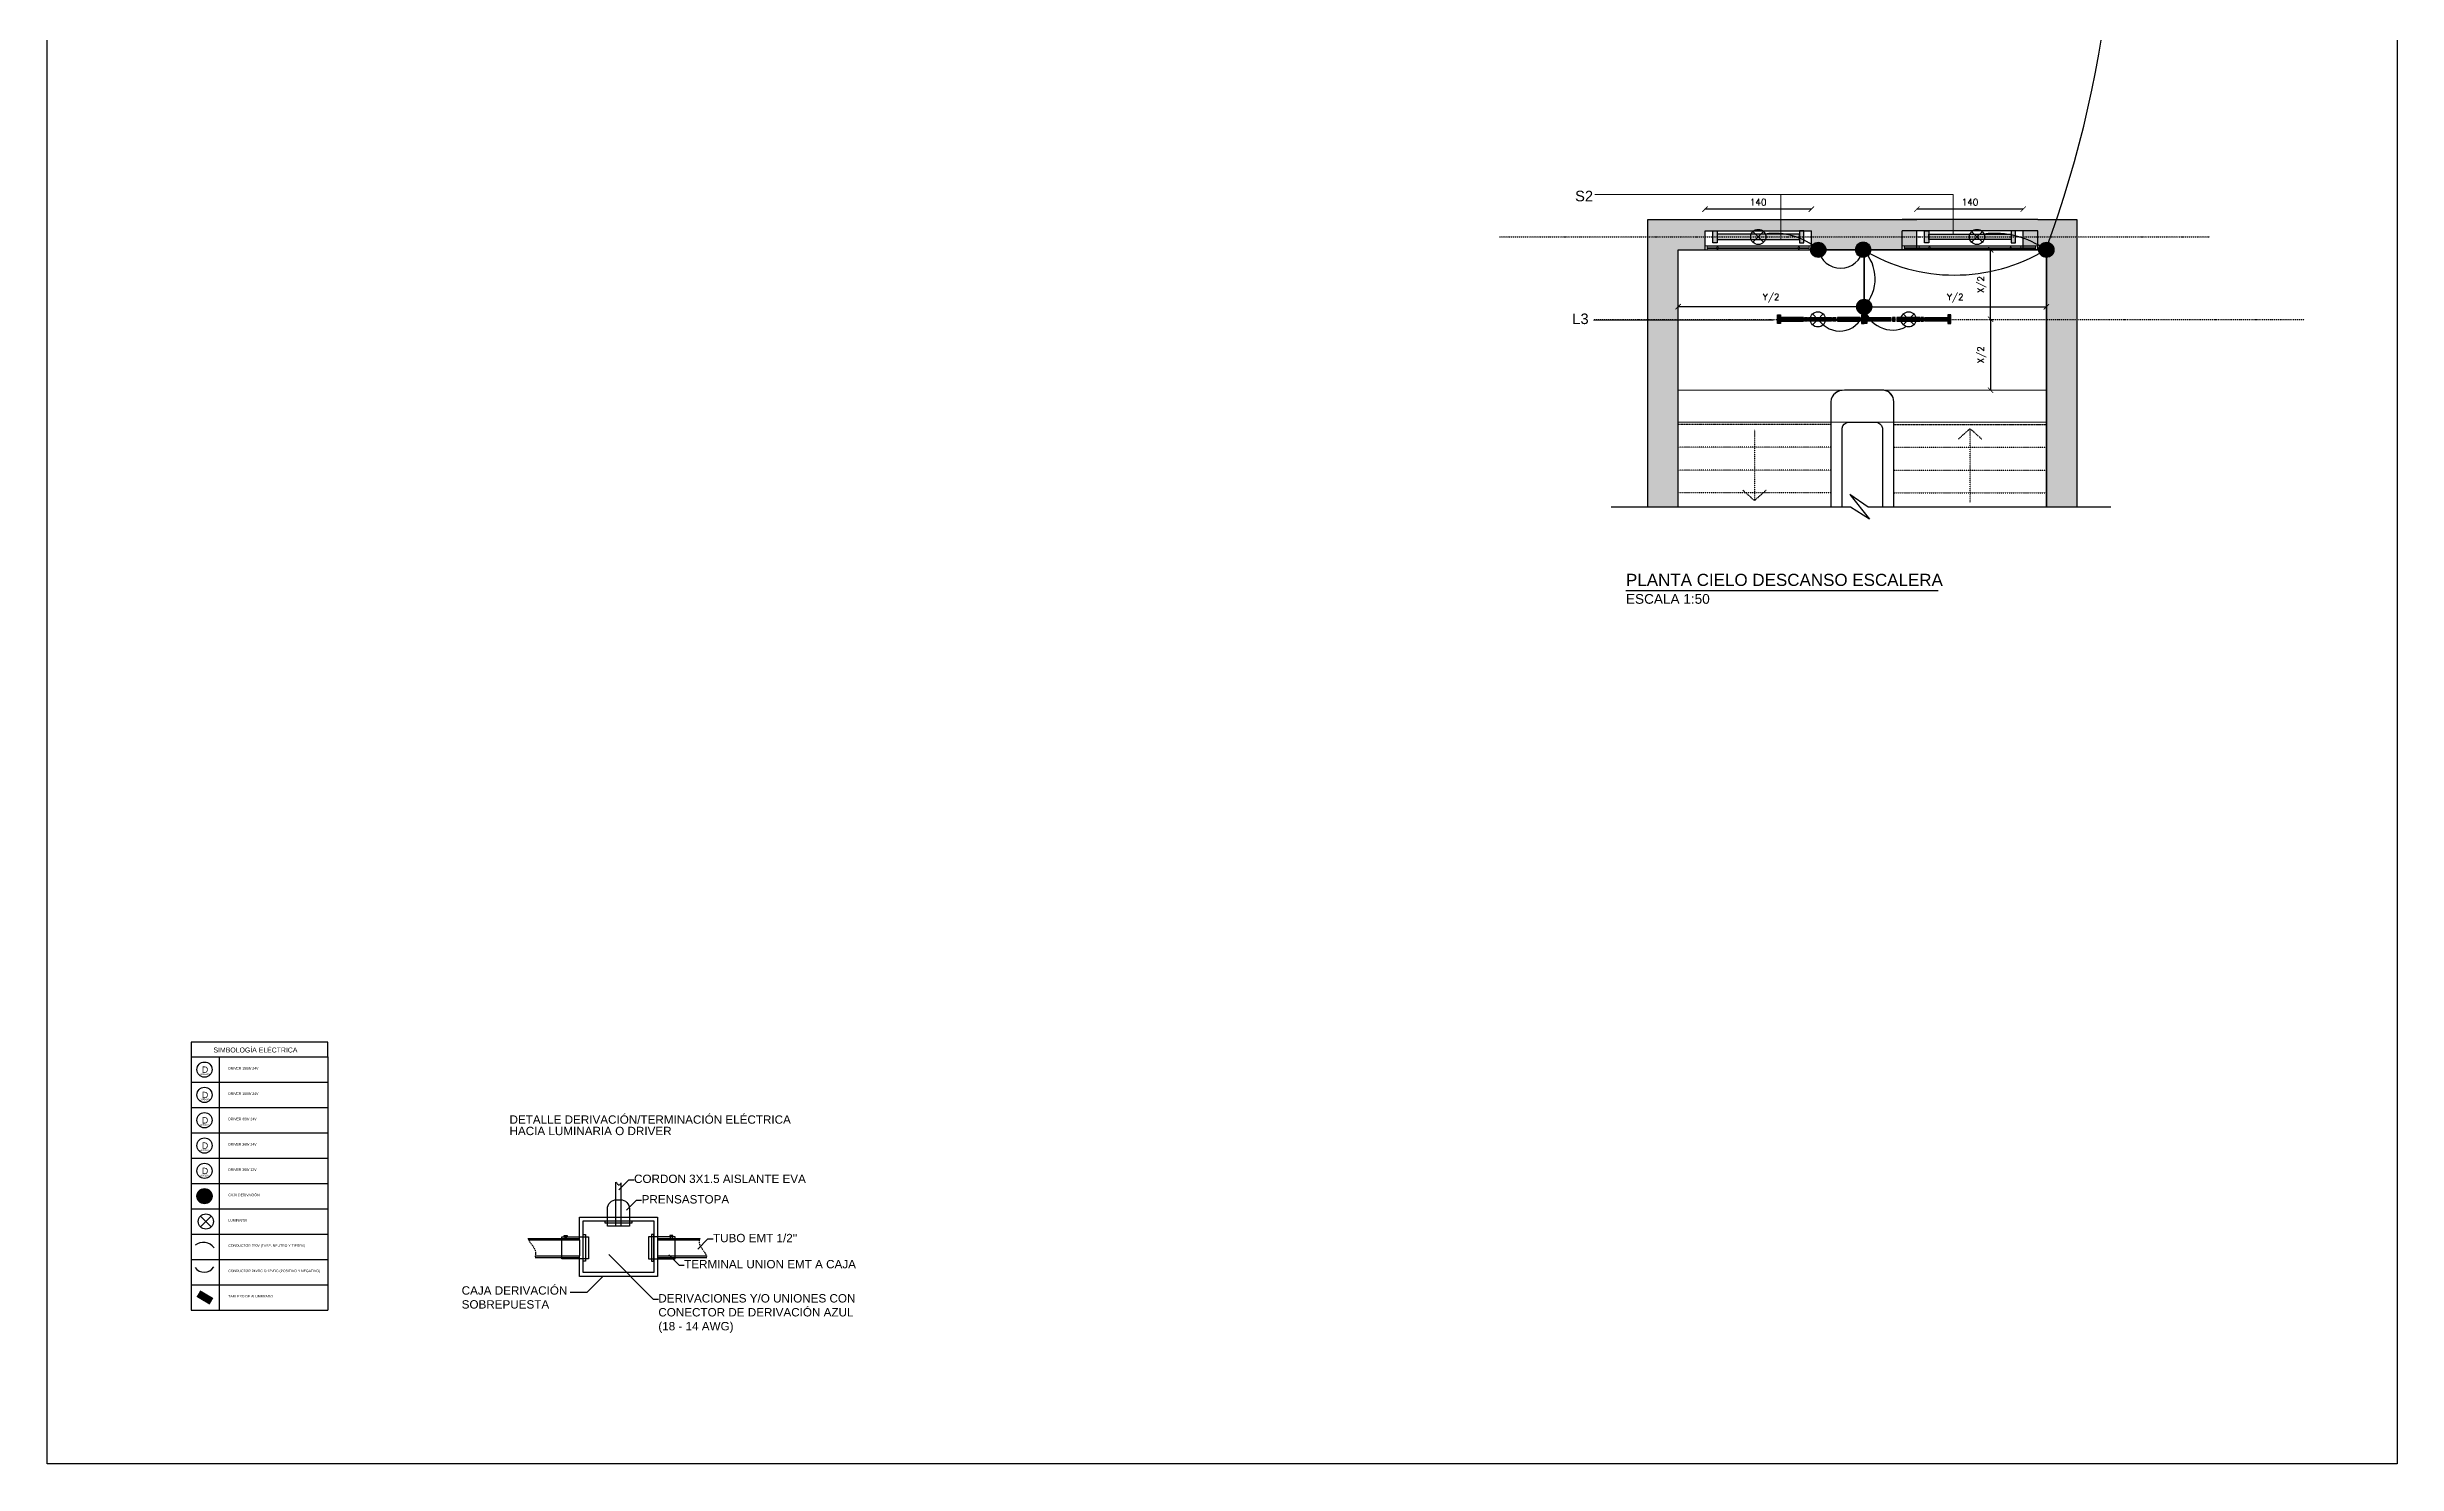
# Model space of a CAD drawing. Header units: millimetres. Extents: x -1918 to 50004, y -21697 to 20153.
# Drawn here: x -1918 to 29031, y -21697 to -3042 of the extents above; entities that cross this region are included whole.
import ezdxf

# ---------------------------------------------------------------- set-up
doc = ezdxf.new("R2010")
doc.units = ezdxf.units.MM
for name, pattern in [('ACAD_ISO03W100', [30, 12, -18]), ('ACCESO AGUSTINAS$0$ACAD_ISO03W100', [30, 12, -18]), ('ACCESO MATIAS COUSIÑO$0$DASHDOT', [25.4, 12.7, -6.35, 0, -6.35]), ('CENTER2', [28.575, 19.05, -3.175, 3.175, -3.175])]:
    doc.linetypes.add(name, pattern=pattern)
for name, color, linetype in [('$0$COTAS', 1, 'Continuous'), ('ACCESO AGUSTINAS$0$ESCALERA', 254, 'ACCESO AGUSTINAS$0$ACAD_ISO03W100'), ('ACCESO AGUSTINAS$0$MURO', 3, 'Continuous'), ('ACCESO AGUSTINAS$0$Muros', 6, 'Continuous'), ('conductor 220V', 10, 'Continuous'), ('conductor 24V', 30, 'Continuous'), ('derivación eléctrica', 10, 'Continuous'), ('DRIVERS LEDS 220v a 12V', 10, 'Continuous'), ('ESCALERA', 254, 'ACAD_ISO03W100'), ('HATCH', 253, 'Continuous'), ('I-EQUIPOS', 150, 'Continuous'), ('leyenda_iluminación', 41, 'Continuous'), ('lineas constructivas', 5, 'ACCESO MATIAS COUSIÑO$0$DASHDOT'), ('Luminarias', 10, 'Continuous'), ('Muros', 6, 'Continuous'), ('PROYECCION', 8, 'ACAD_ISO03W100'), ('TEXTO', 1, 'Continuous')]:
    doc.layers.add(name, color=color, linetype=linetype)
for name, color, linetype, lineweight in [('020', 4, 'Continuous', 15), ('05', 1, 'Continuous', 5), ('ACCESO AGUSTINAS$0$05', 1, 'Continuous', 5), ('canalización EMT', 100, 'Continuous', 80), ('I-GUIAS', 176, 'Continuous', 13)]:
    doc.layers.add(name, color=color, linetype=linetype, lineweight=lineweight)
doc.styles.add('ABWB', font='arial.ttf')
doc.styles.add('Romans', font='romans.shx')
doc.styles.get("Standard").update_dxf_attribs({"font": 'arial.ttf'})
doc.dimstyles.new('ABA-50', dxfattribs={"dimscale": 50, "dimtxt": 1.7, "dimasz": 1.4, "dimexe": 1, "dimexo": 5, "dimgap": 1, "dimtad": 1, "dimdec": 0, "dimlfac": 0.1, "dimdsep": 46, "dimtxsty": 'Romans', "dimblk": 'ARCHTICK', "dimcen": -1, "dimse1": 1, "dimse2": 1, "dimclrd": 1, "dimclre": 50, "dimclrt": 130, "dimadec": 0, "dimazin": 0, "dimtfac": 1, "dimtdec": 0, "dimtofl": 0, "dimtmove": 2, "dimatfit": 3, "dimldrblk": 'ABA_DOT', "dimfxl": 1, "dimtolj": 1, "dimarcsym": 0})

# ---------------------------------------------------------------- blocks, each defined once
blk = doc.blocks.new('ACCESO AGUSTINAS')
blk.add_lwpolyline([(22529, -7111), (22417, -7111)])
at = {"layer": 'ACCESO AGUSTINAS$0$05', "ltscale": 0.1}
for points in [[(20662, -7061), (20662, -7111), (20632, -7111), (20632, -7061), (20662, -7061)], [(20662, -7061), (22387, -7061)], [(20662, -7078), (22387, -7078)], [(20662, -7093), (22387, -7093)], [(20662, -7111), (22387, -7111)], [(20997, -7070), (20997, -7100), (20982, -7100), (20982, -7070), (20997, -7070)], [(22052, -7070), (22052, -7100), (22067, -7100), (22067, -7070), (22052, -7070)], [(22417, -7061), (22417, -7111), (22387, -7111), (22387, -7061), (22417, -7061)]]:
    blk.add_lwpolyline(points, dxfattribs=at)
at = {"layer": 'ACCESO AGUSTINAS$0$ESCALERA', "ltscale": 0.08}
for p, q in [((19689, -9411), (17679, -9411)), ((18684, -9477), (18684, -10413)), ((20519, -9411), (22529, -9411)), ((21524, -9465), (21369, -9605)), ((21524, -10432), (21524, -9465)), ((21524, -9465), (21680, -9605)), ((19689, -9711), (17679, -9711)), ((20519, -9711), (22529, -9711)), ((19689, -10011), (17679, -10011)), ((20519, -10011), (22529, -10011)), ((19689, -10311), (17679, -10311)), ((18684, -10413), (18529, -10274)), ((18684, -10413), (18840, -10274)), ((20519, -10311), (22529, -10311))]:
    blk.add_line(p, q, dxfattribs=at)
at = {"layer": 'ACCESO AGUSTINAS$0$MURO', "color": 2, "ltscale": 0.1}
blk.add_lwpolyline([(-3802, 17268), (27147, 17268), (27147, -23096), (-3802, -23096)], close=True, dxfattribs=at)
at = {"layer": 'ACCESO AGUSTINAS$0$Muros'}
for p, q in [((17279, -10501), (17279, -6711)), ((17279, -6711), (20632, -6711)), ((22417, -6711), (22929, -6711)), ((22929, -6711), (22929, -10501)), ((17679, -10501), (17679, -7111)), ((17679, -7111), (20632, -7111)), ((22529, -7111), (22529, -10501))]:
    blk.add_line(p, q, dxfattribs=at)
for points in [[(22417, -6711), (20632, -6711)], [(20632, -7111), (20632, -6861)], [(22417, -6861), (20632, -6861)], [(22417, -7111), (22417, -6861)]]:
    blk.add_lwpolyline(points, dxfattribs=at)
for points in [[(20519, -10501), (20519, -9111, 0.396137), (20387, -8961), (19871, -8961, 0.406562), (19689, -9111), (19689, -10501)], [(19839, -10501), (19839, -9459, -0.354922), (19920, -9381), (20273, -9381, -0.403709), (20369, -9459), (20369, -10501)]]:
    blk.add_lwpolyline(points, format="xyb", dxfattribs=at)
at = {"layer": 'ACCESO AGUSTINAS$0$Muros', "color": 2}
blk.add_lwpolyline([(23379, -10501), (20183, -10501), (19941, -10332), (20199, -10659), (19950, -10501), (16800, -10501)], dxfattribs=at)
blk = doc.blocks.new('_ArchTick')
at = {"color": 0, "linetype": 'ByBlock', "const_width": 0.15}
blk.add_lwpolyline([(-0.5, -0.5), (0.5, 0.5)], dxfattribs=at)
blk = doc.blocks.new('*D41')
at = {"layer": '$0$COTAS', "color": 1, "lineweight": -2, "transparency": 16777216}
blk.add_line((22013, -6462), (19563, -6462), dxfattribs=at)
at = {"layer": 'Defpoints', "color": 0, "transparency": 16777216}
for p in [(19563, -6462), (19563, -6627), (22013, -6627)]:
    blk.add_point(p, dxfattribs=at)
at = {"layer": '$0$COTAS', "color": 1, "lineweight": -2, "transparency": 16777216, "xscale": 70, "yscale": 70, "zscale": 70, "rotation": 180}
blk.add_blockref('_ArchTick', (19563, -6462), dxfattribs=at)
at = {"layer": '$0$COTAS', "color": 1, "lineweight": -2, "transparency": 16777216, "xscale": 70, "yscale": 70, "zscale": 70}
blk.add_blockref('_ArchTick', (22013, -6462), dxfattribs=at)
at = {"layer": '$0$COTAS', "color": 130, "transparency": 16777216, "insert": (20788, -6348), "char_height": 85, "attachment_point": 5, "style": 'Romans'}
blk.add_mtext('\\A1;Y/2', dxfattribs=at)
blk = doc.blocks.new('ABA_DOT')
at = {"color": 50}
for p, q in [((1, 0), (-1, 0)), ((0, -1.5), (0, 1.5))]:
    blk.add_line(p, q, dxfattribs=at)
at = {"color": 4}
blk.add_lwpolyline([(0.25, 0, 0.5, 0.5, 1), (-0.25, 0, 0.5, 0.5, 1)], format="xyseb", close=True, dxfattribs=at)
blk = doc.blocks.new('*D42')
at = {"layer": '$0$COTAS', "color": 1, "lineweight": -2, "transparency": 16777216}
blk.add_line((22013, -6462), (24413, -6462), dxfattribs=at)
at = {"layer": 'Defpoints', "color": 0, "transparency": 16777216}
for p in [(24413, -6462), (22013, -6627), (24413, -6628)]:
    blk.add_point(p, dxfattribs=at)
at = {"layer": '$0$COTAS', "color": 1, "lineweight": -2, "transparency": 16777216, "xscale": 70, "yscale": 70, "zscale": 70, "rotation": 180}
blk.add_blockref('_ArchTick', (22013, -6462), dxfattribs=at)
at = {"layer": '$0$COTAS', "color": 1, "lineweight": -2, "transparency": 16777216, "xscale": 70, "yscale": 70, "zscale": 70}
blk.add_blockref('_ArchTick', (24413, -6462), dxfattribs=at)
at = {"layer": '$0$COTAS', "color": 130, "transparency": 16777216, "insert": (23213, -6348), "char_height": 85, "attachment_point": 5, "style": 'Romans'}
blk.add_mtext('\\A1;Y/2', dxfattribs=at)
blk = doc.blocks.new('*D43')
at = {"layer": '$0$COTAS', "color": 1, "lineweight": -2, "transparency": 16777216}
blk.add_line((23678, -6627), (23678, -5712), dxfattribs=at)
at = {"layer": 'Defpoints', "color": 0, "transparency": 16777216}
for p in [(22013, -5712), (23678, -5712), (22013, -6627)]:
    blk.add_point(p, dxfattribs=at)
at = {"layer": '$0$COTAS', "color": 1, "lineweight": -2, "transparency": 16777216, "xscale": 70, "yscale": 70, "zscale": 70}
for p, rotation in [((23678, -5712), 90), ((23678, -6627), 270)]:
    blk.add_blockref('_ArchTick', p, dxfattribs=dict(at, rotation=rotation))
at = {"layer": '$0$COTAS', "color": 130, "transparency": 16777216, "insert": (23563, -6170), "char_height": 85, "attachment_point": 5, "rotation": 90, "style": 'Romans'}
blk.add_mtext('\\A1;X/2', dxfattribs=at)
blk = doc.blocks.new('*D44')
at = {"layer": '$0$COTAS', "color": 1, "lineweight": -2, "transparency": 16777216}
blk.add_line((23678, -6627), (23678, -7562), dxfattribs=at)
at = {"layer": 'Defpoints', "color": 0, "transparency": 16777216}
for p in [(20873, -6627), (20873, -7562), (23678, -7562)]:
    blk.add_point(p, dxfattribs=at)
at = {"layer": '$0$COTAS', "color": 1, "lineweight": -2, "transparency": 16777216, "xscale": 70, "yscale": 70, "zscale": 70}
for p, rotation in [((23678, -6627), 90), ((23678, -7562), 270)]:
    blk.add_blockref('_ArchTick', p, dxfattribs=dict(at, rotation=rotation))
at = {"layer": '$0$COTAS', "color": 130, "transparency": 16777216, "insert": (23563, -7095), "char_height": 85, "attachment_point": 5, "rotation": 90, "style": 'Romans'}
blk.add_mtext('\\A1;X/2', dxfattribs=at)
blk = doc.blocks.new('*D54')
at = {"layer": '$0$COTAS', "color": 1, "lineweight": -2, "transparency": 16777216}
blk.add_line((24108, -5177), (22708, -5177), dxfattribs=at)
at = {"layer": 'Defpoints', "color": 0, "transparency": 16777216}
for p in [(22708, -5177), (22708, -5462), (24108, -5462)]:
    blk.add_point(p, dxfattribs=at)
at = {"layer": '$0$COTAS', "color": 1, "lineweight": -2, "transparency": 16777216, "xscale": 70, "yscale": 70, "zscale": 70, "rotation": 180}
blk.add_blockref('_ArchTick', (22708, -5177), dxfattribs=at)
at = {"layer": '$0$COTAS', "color": 1, "lineweight": -2, "transparency": 16777216, "xscale": 70, "yscale": 70, "zscale": 70}
blk.add_blockref('_ArchTick', (24108, -5177), dxfattribs=at)
at = {"layer": '$0$COTAS', "color": 130, "transparency": 16777216, "insert": (23408, -5085), "char_height": 85, "attachment_point": 5, "style": 'Romans'}
blk.add_mtext('\\A1;140', dxfattribs=at)
blk = doc.blocks.new('*D55')
at = {"layer": '$0$COTAS', "color": 1, "lineweight": -2, "transparency": 16777216}
blk.add_line((21317, -5177), (19917, -5177), dxfattribs=at)
at = {"layer": 'Defpoints', "color": 0, "transparency": 16777216}
for p in [(19917, -5177), (19917, -5462), (21317, -5462)]:
    blk.add_point(p, dxfattribs=at)
at = {"layer": '$0$COTAS', "color": 1, "lineweight": -2, "transparency": 16777216, "xscale": 70, "yscale": 70, "zscale": 70, "rotation": 180}
blk.add_blockref('_ArchTick', (19917, -5177), dxfattribs=at)
at = {"layer": '$0$COTAS', "color": 1, "lineweight": -2, "transparency": 16777216, "xscale": 70, "yscale": 70, "zscale": 70}
blk.add_blockref('_ArchTick', (21317, -5177), dxfattribs=at)
at = {"layer": '$0$COTAS', "color": 130, "transparency": 16777216, "insert": (20617, -5085), "char_height": 85, "attachment_point": 5, "style": 'Romans'}
blk.add_mtext('\\A1;140', dxfattribs=at)
blk = doc.blocks.new('DRIVER_150W_24V')
at = {"layer": 'Luminarias'}
blk.add_circle((0, 0), 100, dxfattribs=at)
at = {"layer": 'DRIVERS LEDS 220v a 12V'}
for s, height, p in [('D', 84.1, (-36, -43)), ('150W/24V', 21, (-63, -70))]:
    blk.add_text(s, height=height, dxfattribs=at).set_placement(p)
blk = doc.blocks.new('DRIVER_100W_24V')
at = {"layer": 'Luminarias'}
blk.add_circle((0, 0), 100, dxfattribs=at)
at = {"layer": 'DRIVERS LEDS 220v a 12V'}
for s, height, p in [('D', 84.1, (-36, -43)), ('100W/24V', 21, (-63, -70))]:
    blk.add_text(s, height=height, dxfattribs=at).set_placement(p)
blk = doc.blocks.new('DRIVER_60W_24V')
at = {"layer": 'Luminarias'}
blk.add_circle((0, 0), 100, dxfattribs=at)
at = {"layer": 'DRIVERS LEDS 220v a 12V'}
for s, height, p in [('D', 84.1, (-36, -43)), ('60W/24V', 21, (-63, -70))]:
    blk.add_text(s, height=height, dxfattribs=at).set_placement(p)
blk = doc.blocks.new('derivacion')
at = {"layer": 'derivación eléctrica'}
h = blk.add_hatch(color=256, dxfattribs=at)
h.dxf.hatch_style = 1
h.paths.add_polyline_path([(100, 0, 1), (-100, 0, 1)])
blk.add_circle((0, 0), 100, dxfattribs=at)
blk = doc.blocks.new('*U67')
at = {"layer": 'Luminarias'}
for points in [[(0, 0), (-71, 71)], [(0, 0), (-71, -71)], [(0, 0), (71, 71)], [(0, 0), (71, -71)]]:
    blk.add_lwpolyline(points, dxfattribs=at)
blk.add_circle((0, 0), 100, dxfattribs=at)
blk = doc.blocks.new('DRIVER_36W_12V')
at = {"layer": 'Luminarias'}
blk.add_circle((0, 0), 100, dxfattribs=at)
at = {"layer": 'DRIVERS LEDS 220v a 12V'}
for s, height, p in [('D', 84.1, (-36, -43)), ('36W/12V', 21, (-63, -70))]:
    blk.add_text(s, height=height, dxfattribs=at).set_placement(p)
blk = doc.blocks.new('DRIVER_36W_24V')
at = {"layer": 'Luminarias'}
blk.add_circle((0, 0), 100, dxfattribs=at)
at = {"layer": 'DRIVERS LEDS 220v a 12V'}
for s, height, p in [('D', 84.1, (-36, -43)), ('36W/24V', 21, (-63, -70))]:
    blk.add_text(s, height=height, dxfattribs=at).set_placement(p)

msp = doc.modelspace()

# ---------------------------------------------------------------- hatches: boundary and pattern name
at = {"layer": 'DRIVERS LEDS 220v a 12V'}
h = msp.add_hatch(color=256, dxfattribs=at)
h.dxf.hatch_style = 1
h.paths.add_polyline_path([(50, -19497.3), (222.1, -19599.2), (272.9, -19513), (100.8, -19411.2)])
at = {"layer": 'HATCH'}
h = msp.add_hatch(color=256, dxfattribs=at)
h.dxf.hatch_style = 1
h.paths.add_polyline_path([(19163.3, -5312.1), (19163.3, -9102.3), (19563.3, -9102.3), (19563.3, -5712.1), (19917.5, -5712.1), (19917.5, -5462.1), (21317.5, -5462.1), (21317.5, -5712.1), (22708.3, -5712.1), (22708.3, -5462.1), (22765.8, -5462.1), (24108.3, -5462.1), (24108.3, -5618.5), (24108.3, -5712.1), (24413.3, -5712.1), (24413.3, -9102.3), (24813.3, -9102.3), (24813.3, -5312.1), (24300.8, -5312.1), (22708.3, -5312.1)])
at = {"layer": 'I-EQUIPOS'}
h = msp.add_hatch(color=254, dxfattribs=at)
h.dxf.hatch_style = 1
h.paths.add_polyline_path([(20018.1, -5618.5), (20075.6, -5618.5), (20075.6, -5462.1), (20018.1, -5462.1)])
h.paths.add_polyline_path([(21160.6, -5618.5), (21218.1, -5618.5), (21218.1, -5468.4), (21160.6, -5462.1)])
h.paths.add_polyline_path([(20075.6, -5505), (20075.6, -5575.6), (21160.6, -5575.6), (21160.6, -5505)])
edge = h.paths.add_edge_path(flags=16)
edge.add_line((21165.6, -5505), (21218.1, -5505))
h = msp.add_hatch(color=254, dxfattribs=at)
h.dxf.hatch_style = 1
h.paths.add_polyline_path([(24007.7, -5618.5), (23950.2, -5618.5), (23950.2, -5462.1), (24007.7, -5462.1)])
h.paths.add_polyline_path([(22865.2, -5618.5), (22807.7, -5618.5), (22807.7, -5468.4), (22865.2, -5462.1)])
h.paths.add_polyline_path([(23950.2, -5505), (23950.2, -5575.6), (22865.2, -5575.6), (22865.2, -5505)])
edge = h.paths.add_edge_path(flags=16)
edge.add_line((22860.1, -5505), (22807.7, -5505))
h = msp.add_hatch(color=254, dxfattribs=at)
h.dxf.hatch_style = 1
h.paths.add_polyline_path([(20872.9, -6684.3), (20909.6, -6684.3), (20909.6, -6569.8), (20872.9, -6569.8)])
h = msp.add_hatch(color=254, dxfattribs=at)
h.dxf.hatch_style = 1
h.paths.add_polyline_path([(21215.1, -6602.6), (21215.1, -6651.6), (20913.2, -6651.6), (20913.2, -6602.6)])
h = msp.add_hatch(color=254, dxfattribs=at)
h.dxf.hatch_style = 1
h.paths.add_polyline_path([(21265.9, -6603.3), (21229.2, -6603.3), (21229.2, -6650.9), (21265.9, -6650.9)])
h = msp.add_hatch(color=254, dxfattribs=at)
h.dxf.hatch_style = 1
h.paths.add_polyline_path([(21280, -6602.6), (21280, -6651.6), (21581.9, -6651.6), (21581.9, -6602.6)])
h = msp.add_hatch(color=254, dxfattribs=at)
h.dxf.hatch_style = 1
h.paths.add_polyline_path([(21639.5, -6603.3), (21602.8, -6603.3), (21602.8, -6650.9), (21639.5, -6650.9)])
h = msp.add_hatch(color=254, dxfattribs=at)
h.dxf.hatch_style = 1
h.paths.add_polyline_path([(21962.3, -6602.6), (21962.3, -6651.6), (21660.5, -6651.6), (21660.5, -6602.6)])
h = msp.add_hatch(color=254, dxfattribs=at)
h.dxf.hatch_style = 1
h.paths.add_polyline_path([(22012.9, -6569.8), (21976.2, -6569.8), (21976.2, -6684.3), (22012.9, -6684.3)])
h = msp.add_hatch(color=254, dxfattribs=at)
h.dxf.hatch_style = 1
h.paths.add_polyline_path([(22012.9, -6684.3), (22049.6, -6684.3), (22049.6, -6569.8), (22012.9, -6569.8)])
h = msp.add_hatch(color=254, dxfattribs=at)
h.dxf.hatch_style = 1
h.paths.add_polyline_path([(22012.9, -6684.3), (22049.6, -6684.3), (22049.6, -6569.8), (22012.9, -6569.8)])
h = msp.add_hatch(color=254, dxfattribs=at)
h.dxf.hatch_style = 1
h.paths.add_polyline_path([(22063.5, -6602.6), (22063.5, -6651.6), (22365.3, -6651.6), (22365.3, -6602.6)])
h = msp.add_hatch(color=254, dxfattribs=at)
h.dxf.hatch_style = 1
h.paths.add_polyline_path([(22423, -6603.3), (22386.3, -6603.3), (22386.3, -6650.9), (22423, -6650.9)])
h = msp.add_hatch(color=254, dxfattribs=at)
h.dxf.hatch_style = 1
h.paths.add_polyline_path([(22745.8, -6602.6), (22745.8, -6651.6), (22443.9, -6651.6), (22443.9, -6602.6)])
h = msp.add_hatch(color=254, dxfattribs=at)
h.dxf.hatch_style = 1
h.paths.add_polyline_path([(22796.6, -6603.3), (22759.9, -6603.3), (22759.9, -6650.9), (22796.6, -6650.9)])
h = msp.add_hatch(color=254, dxfattribs=at)
h.dxf.hatch_style = 1
h.paths.add_polyline_path([(22810.7, -6602.6), (22810.7, -6651.6), (23112.6, -6651.6), (23112.6, -6602.6)])
h = msp.add_hatch(color=254, dxfattribs=at)
h.dxf.hatch_style = 1
h.paths.add_polyline_path([(23152.9, -6569.8), (23116.2, -6569.8), (23116.2, -6684.3), (23152.9, -6684.3)])

# ---------------------------------------------------------------- linework, layer by layer
msp.add_lwpolyline([(24413.3, -5712.1), (24108.3, -5712.1)])
at = {"layer": '020'}
for points in [[(19563.3, -7562.1), (24413.3, -7562.1)], [(24413.3, -7982.1), (19563.3, -7982.1)]]:
    msp.add_lwpolyline(points, dxfattribs=at)
at = {"layer": '05', "ltscale": 0.1}
for points in [[(19917.5, -5662.1), (19917.5, -5712.1), (19947.5, -5712.1), (19947.5, -5662.1), (19917.5, -5662.1)], [(21287.5, -5662.1), (19947.5, -5662.1)], [(21287.5, -5678.8), (19947.5, -5678.8)], [(21287.5, -5693.8), (19947.5, -5693.8)], [(21287.5, -5712.1), (19947.5, -5712.1)], [(20090, -5671.3), (20090, -5701.3), (20075, -5701.3), (20075, -5671.3), (20090, -5671.3)], [(21145, -5671.3), (21145, -5701.3), (21160, -5701.3), (21160, -5671.3), (21145, -5671.3)], [(21287.5, -5662.1), (21287.5, -5712.1), (21317.5, -5712.1), (21317.5, -5662.1), (21287.5, -5662.1)], [(22738.3, -5662.1), (22738.3, -5712.1), (22708.3, -5712.1), (22708.3, -5662.1), (22738.3, -5662.1)], [(22738.3, -5662.1), (24078.3, -5662.1)], [(22738.3, -5678.8), (24078.3, -5678.8)], [(22738.3, -5693.8), (24078.3, -5693.8)], [(22738.3, -5712.1), (24078.3, -5712.1)], [(22880.8, -5671.3), (22880.8, -5701.3), (22865.8, -5701.3), (22865.8, -5671.3), (22880.8, -5671.3)], [(23935.8, -5671.3), (23935.8, -5701.3), (23950.8, -5701.3), (23950.8, -5671.3), (23935.8, -5671.3)], [(24108.3, -5662.1), (24108.3, -5712.1), (24078.3, -5712.1), (24078.3, -5662.1), (24108.3, -5662.1)]]:
    msp.add_lwpolyline(points, dxfattribs=at)
at = {"layer": 'canalización EMT'}
for points in [[(21999.8, -5710.1), (21409, -5712.1)], [(22012.9, -6462.4), (22012.9, -5712.1)], [(24413.3, -5712.1), (22012.9, -5712.1)], [(24413.3, -9102.3), (24413.3, -5712.1)]]:
    msp.add_lwpolyline(points, dxfattribs=at)
at = {"layer": 'conductor 220V'}
for centre, radius, start, end in [((10762.1, -625.2), 14559.4, 339.55019, 39.94792), ((20838.9, -6353.6), 858.2, 48.37607, 98.574), ((23733.2, -6646.3), 1150, 54.32205, 97.07547), ((21704.2, -5653.7), 300.9, 191.18692, 349.19716), ((23203.5, -3715.9), 2329.3, 238.88531, 301.0203), ((21615.1, -6093.1), 542.8, 317.12082, 44.87099), ((21691.2, -6461.1), 321.7, 227.64566, 359.76498), ((22386.4, -6387.6), 380.9, 191.3336, 298.31542)]:
    msp.add_arc(centre, radius, start, end, dxfattribs=at)
at = {"layer": 'conductor 24V'}
msp.add_arc((151.8, -19021.7), 150.2, 216.74913, 326.90927, dxfattribs=at)
at = {"layer": 'DRIVERS LEDS 220v a 12V'}
msp.add_arc((140.4, -18951.5), 172.6, 34.92583, 128.98517, dxfattribs=at)
at = {"layer": 'ESCALERA', "ltscale": 0.5}
for p, q in [((21573.3, -8012.1), (19563.3, -8012.1)), ((22403.3, -8012.1), (24413.3, -8012.1))]:
    msp.add_line(p, q, dxfattribs=at)
at = {"layer": 'I-EQUIPOS'}
for points in [[(20075.6, -5462.1), (20075.6, -5618.5), (20018.1, -5618.5), (20018.1, -5462.1), (20075.6, -5462.1)], [(21160.6, -5575.6), (21160.6, -5505), (20075.6, -5505), (20075.6, -5575.6), (21160.6, -5575.6)], [(21116.9, -5505), (21116.9, -5505), (20075.6, -5505), (20075.6, -5505)], [(21160.6, -5462.1), (21160.6, -5618.5), (21218.1, -5618.5), (21218.1, -5462.1), (21160.6, -5462.1)], [(22865.2, -5462.1), (22865.2, -5618.5), (22807.7, -5618.5), (22807.7, -5462.1), (22865.2, -5462.1)], [(22865.2, -5575.6), (22865.2, -5505), (23950.2, -5505), (23950.2, -5575.6), (22865.2, -5575.6)], [(22908.9, -5505), (22908.9, -5505), (23950.2, -5505), (23950.2, -5505)], [(23950.2, -5462.1), (23950.2, -5618.5), (24007.7, -5618.5), (24007.7, -5462.1), (23950.2, -5462.1)], [(20909.6, -6569.8), (20909.6, -6684.3), (20872.9, -6684.3), (20872.9, -6569.8), (20909.6, -6569.8)], [(20913.2, -6602.6), (20913.2, -6651.6), (21215.1, -6651.6), (21215.1, -6602.6), (20913.2, -6602.6)], [(21265.9, -6603.3), (21265.9, -6650.9), (21229.2, -6650.9), (21229.2, -6603.3), (21265.9, -6603.3)], [(21581.9, -6602.6), (21581.9, -6651.6), (21280, -6651.6), (21280, -6602.6), (21581.9, -6602.6)], [(21639.5, -6603.3), (21639.5, -6650.9), (21602.8, -6650.9), (21602.8, -6603.3), (21639.5, -6603.3)], [(21660.5, -6602.6), (21660.5, -6651.6), (21962.3, -6651.6), (21962.3, -6602.6), (21660.5, -6602.6)], [(21976.2, -6569.8), (21976.2, -6684.3), (22012.9, -6684.3), (22012.9, -6569.8), (21976.2, -6569.8)], [(22049.6, -6569.8), (22049.6, -6684.3), (22012.9, -6684.3), (22012.9, -6569.8), (22049.6, -6569.8)], [(22049.6, -6569.8), (22049.6, -6684.3), (22012.9, -6684.3), (22012.9, -6569.8), (22049.6, -6569.8)], [(22365.3, -6602.6), (22365.3, -6651.6), (22063.5, -6651.6), (22063.5, -6602.6), (22365.3, -6602.6)], [(22386.3, -6603.3), (22386.3, -6650.9), (22423, -6650.9), (22423, -6603.3), (22386.3, -6603.3)], [(22443.9, -6602.6), (22443.9, -6651.6), (22745.8, -6651.6), (22745.8, -6602.6), (22443.9, -6602.6)], [(22759.9, -6603.3), (22759.9, -6650.9), (22796.6, -6650.9), (22796.6, -6603.3), (22759.9, -6603.3)], [(23112.6, -6602.6), (23112.6, -6651.6), (22810.7, -6651.6), (22810.7, -6602.6), (23112.6, -6602.6)], [(23116.2, -6569.8), (23116.2, -6684.3), (23152.9, -6684.3), (23152.9, -6569.8), (23116.2, -6569.8)]]:
    msp.add_lwpolyline(points, dxfattribs=at)
at = {"layer": 'I-GUIAS', "linetype": 'CENTER2', "ltscale": 0.3}
for points in [[(23185, -4986.2), (18466.6, -4986.2), (18466.6, -4986.2), (18466.6, -4986.2)], [(20916.3, -5575.6), (20916.3, -4986.2)], [(23185, -4986.2), (23185, -5505)], [(20818.2, -6637.1), (20818.2, -6637.1), (20818.2, -6637.1), (18447.5, -6637.1)]]:
    msp.add_lwpolyline(points, dxfattribs=at)
at = {"layer": 'leyenda_iluminación'}
for points in [[(-20.8, -16338.5), (1779.2, -16338.5), (1779.2, -16142.7), (-20.8, -16142.7)], [(5142.8, -18497.9), (6072.8, -18497.9), (6072.8, -19177.9), (5142.8, -19177.9)], [(5782.8, -18497.9), (5782.8, -18527.9), (5432.8, -18527.9), (5432.8, -18497.9)], [(5752.8, -18497.9), (5752.8, -18567.9), (5462.8, -18567.9), (5462.8, -18497.9)], [(4892.8, -18687.9), (4932.8, -18687.9), (4932.8, -18697.9), (4892.8, -18697.9)], [(4902.8, -18727.9), (4922.8, -18727.9), (4922.8, -18697.9), (4902.8, -18697.9)], [(5142.8, -18677.9), (5172.8, -18677.9), (5172.8, -19027.9), (5142.8, -19027.9)], [(5142.8, -18707.9), (5212.8, -18707.9), (5212.8, -18997.9), (5142.8, -18997.9)], [(6072.8, -18707.9), (6002.8, -18707.9), (6002.8, -18997.9), (6072.8, -18997.9)], [(6072.8, -18677.9), (6042.8, -18677.9), (6042.8, -19027.9), (6072.8, -19027.9)], [(6322.8, -18687.9), (6282.8, -18687.9), (6282.8, -18697.9), (6322.8, -18697.9)], [(6312.8, -18727.9), (6292.8, -18727.9), (6292.8, -18697.9), (6312.8, -18697.9)]]:
    msp.add_lwpolyline(points, close=True, dxfattribs=at)
for points in [[(-20.8, -16338.5), (1779.2, -16338.5)], [(-20.8, -16338.5), (-20.8, -19671.8)], [(349.2, -16338.5), (349.2, -19671.8)], [(1779.2, -16338.5), (1779.2, -19671.8)], [(-20.8, -16671.8), (1779.2, -16671.8)], [(-20.8, -17005.2), (1779.2, -17005.2)], [(-20.8, -17338.5), (1779.2, -17338.5)], [(-20.8, -17671.8), (1779.2, -17671.8)], [(-20.8, -18005.2), (1779.2, -18005.2)], [(5572.8, -18567.9), (5572.8, -17987.9)], [(5612.8, -18087.9), (5746.2, -17954.5), (5812.8, -17954.5)], [(5642.8, -18567.9), (5642.8, -17997.2)], [(5712.8, -18357.9), (5846.2, -18224.5), (5912.8, -18224.5)], [(-20.8, -18338.5), (1779.2, -18338.5)], [(5092.8, -18747.9), (5092.8, -18447.9), (6122.8, -18447.9), (6122.8, -19227.9), (5092.8, -19227.9), (5092.8, -18957.9)], [(-20.8, -18671.8), (1779.2, -18671.8)], [(4415.9, -18727.9), (5092.8, -18727.9)], [(4425, -18747.9), (5092.8, -18747.9)], [(4922.8, -18707.9), (5212.8, -18707.9), (5212.8, -18997.9), (4862.8, -18997.9), (4862.8, -18707.9), (4902.8, -18707.9)], [(5092.8, -18747.9), (5092.8, -18957.9)], [(6292.8, -18707.9), (6002.8, -18707.9), (6002.8, -18997.9), (6352.8, -18997.9), (6352.8, -18707.9), (6312.8, -18707.9)], [(6122.8, -18727.9), (6680.9, -18727.9)], [(6122.8, -18747.9), (6680.9, -18747.9)], [(6122.8, -18747.9), (6122.8, -18957.9)], [(6652.8, -18867.9), (6786.2, -18734.5), (6852.8, -18734.5)], [(-20.8, -19005.2), (1779.2, -19005.2)], [(4508.8, -18977.9), (5092.8, -18977.9)], [(4512.8, -18957.9), (5092.8, -18957.9)], [(5482.8, -18937.9), (6066.2, -19527.9), (6132.8, -19527.9)], [(6122.8, -18957.9), (6772.1, -18957.9)], [(6122.8, -18977.9), (6772.1, -18977.9)], [(6272.8, -18944.5), (6406.2, -19077.9), (6472.8, -19077.9)], [(-20.8, -19338.5), (1779.2, -19338.5)], [(5191.9, -19438.9), (4972.8, -19438.9)], [(5402.8, -19227.9), (5191.9, -19438.9)], [(-20.8, -19671.8), (1779.2, -19671.8)]]:
    msp.add_lwpolyline(points, dxfattribs=at)
msp.add_lwpolyline([(5752.8, -18338.4), (5752.8, -18567.9), (5462.8, -18567.9), (5462.8, -18338.4, -0.4142136), (5583.2, -18217.9), (5632.4, -18217.9, -0.4142136)], format="xyb", close=True, dxfattribs=at)
at = {"layer": 'leyenda_iluminación', "linetype": 'ACCESO MATIAS COUSIÑO$0$DASHDOT'}
for points, knots in [([(5572.8, -17987.9), (5587.6, -17995.3), (5610.3, -18052.2), (5631.9, -18010), (5642.8, -17997.2)], [58.3095189, 58.3095189, 58.3095189, 58.3095189, 114.8780614, 158.6563244, 158.6563244, 158.6563244, 158.6563244]), ([(4415.9, -18727.9), (4432.4, -18773.9), (4517.9, -18852.3), (4517.9, -18940.1), (4508.8, -18977.9)], [267.3608456, 267.3608456, 267.3608456, 267.3608456, 430.4672036, 548.7881488, 548.7881488, 548.7881488, 548.7881488]), ([(6680.9, -18727.9), (6670.8, -18751.4), (6659.1, -18824.5), (6751, -18905), (6770.1, -18967.8), (6772.1, -18977.9)], [173.4600069, 173.4600069, 173.4600069, 173.4600069, 255.5386468, 430.4672036, 463.62396, 463.62396, 463.62396, 463.62396])]:
    msp.add_open_spline(points, degree=3, knots=knots, dxfattribs=at)
at = {"layer": 'lineas constructivas'}
for points in [[(17212.7, -5542.8), (26565, -5542.8)], [(18459, -6628.1), (27811.3, -6628.1)]]:
    msp.add_lwpolyline(points, dxfattribs=at)
at = {"layer": 'Muros'}
for p, q in [((19163.3, -9102.3), (19163.3, -5312.1)), ((19163.3, -5312.1), (22708.3, -5312.1)), ((24300.8, -5312.1), (24813.3, -5312.1)), ((24813.3, -5312.1), (24813.3, -9102.3)), ((19563.3, -9102.3), (19563.3, -5712.1)), ((19563.3, -5712.1), (22708.3, -5712.1)), ((24413.3, -5712.1), (24413.3, -9102.3))]:
    msp.add_line(p, q, dxfattribs=at)
for points in [[(19917.5, -5712.1), (19917.5, -5462.1)], [(19917.5, -5462.1), (21317.5, -5462.1)], [(21317.5, -5712.1), (21317.5, -5462.1)], [(24300.8, -5312.1), (22708.3, -5312.1)], [(22708.3, -5712.1), (22708.3, -5462.1)], [(24108.3, -5462.1), (22708.3, -5462.1)], [(24108.3, -5712.1), (24108.3, -5462.1)]]:
    msp.add_lwpolyline(points, dxfattribs=at)
for points in [[(22403.3, -9102.3), (22403.3, -7712.1, 0.3961366), (22270.7, -7562.1), (21755.1, -7562.1, 0.4065619), (21573.3, -7712.1), (21573.3, -9102.3)], [(21723.3, -9102.3), (21723.3, -8060.1, -0.3549223), (21804.2, -7982.1), (22157.3, -7982.1, -0.4037093), (22253.3, -8060.1), (22253.3, -9102.3)]]:
    msp.add_lwpolyline(points, format="xyb", dxfattribs=at)
at = {"layer": 'Muros', "color": 2}
msp.add_lwpolyline([(25262.5, -9102.3), (22066.7, -9102.3), (21824.8, -8933), (22082.9, -9260.4), (21833.8, -9102.3), (18683.5, -9102.3)], dxfattribs=at)
at = {"layer": 'PROYECCION', "ltscale": 0.3}
msp.add_lwpolyline([(21588.1, -6637.1), (22083, -6637.1)], dxfattribs=at)
at = {"layer": 'TEXTO'}
msp.add_lwpolyline([(18876.5, -10199.7), (22986.7, -10199.7)], dxfattribs=at)

# ---------------------------------------------------------------- block references
msp.add_blockref('ACCESO AGUSTINAS', (1883.9, 1399))
at = {"layer": 'derivación eléctrica'}
for p in [(21409, -5712.1), (21999.8, -5710.1), (24413.3, -5712.1), (22012.9, -6462.4)]:
    msp.add_blockref('derivacion', p, dxfattribs=at)
at = {"layer": 'leyenda_iluminación'}
for name, p in [('DRIVER_150W_24V', (156.1, -16505.2)), ('DRIVER_100W_24V', (156.1, -16838.5)), ('DRIVER_60W_24V', (156.1, -17171.8)), ('DRIVER_36W_24V', (156.1, -17505.2)), ('DRIVER_36W_12V', (156.1, -17838.5)), ('derivacion', (156.1, -18171.8)), ('*U67', (174, -18505.2))]:
    msp.add_blockref(name, p, dxfattribs=at)
at = {"layer": 'Luminarias'}
for p in [(20618.4, -5542.8), (23498.9, -5542.8), (21403.7, -6628.1), (22599, -6628.1)]:
    msp.add_blockref('*U67', p, dxfattribs=at)

# ---------------------------------------------------------------- texts
at = {"layer": 'I-GUIAS', "char_height": 139, "style": 'ABWB'}
for s, insert, attachment_point in [('S2', (18205.9, -5075.9), 7), ('L3', (18384.6, -6551.1), 3)]:
    msp.add_mtext(s, dxfattribs=dict(at, insert=insert, attachment_point=attachment_point))
at = {"layer": 'leyenda_iluminación'}
for s, height, p in [('SIMBOLOGÍA ELÉCTRICA', 65.069, (273.8, -16279.8)), ('DRIVER 150W 24V', 32.535, (469.2, -16505.2)), ('DRIVER 100W 24V', 32.535, (469.2, -16838.5)), ('DRIVER 60W 24V', 32.535, (469.2, -17171.8)), ('DETALLE DERIVACIÓN/TERMINACIÓN ELÉCTRICA', 110, (4172.8, -17217.9)), ('HACIA LUMINARIA O DRIVER', 110, (4172.8, -17367.9)), ('DRIVER 36W 24V', 32.535, (469.2, -17505.2)), ('DRIVER 36W 12V', 32.535, (469.2, -17838.5)), ('CAJA DERIVACIÓN', 32.535, (469.2, -18171.8)), ('LUMINARIA', 32.53, (469.2, -18505.2)), ('CONDUCTOR 220V (FASE, NEUTRO Y TIERRA)', 32.535, (469.2, -18838.5)), ('CONDUCTOR 24VDC O 12VDC (POSITIVO Y NEGATIVO)', 32.535, (469.2, -19171.8)), ('TABLERO DE ALUMBRADO', 32.535, (469.2, -19505.2))]:
    msp.add_text(s, height=height, dxfattribs=at).set_placement(p)
note = msp.add_mtext_dynamic_manual_height_columns('CORDON 3X1.5 AISLANTE EVA\\P', width=2553.423, gutter_width=550, heights=[200.5, 0], dxfattribs=dict(at, insert=(5812.8, -17887.9), char_height=110, attachment_point=1))
at = {"layer": 'leyenda_iluminación', "char_height": 110, "attachment_point": 1}
for s, width, heights, insert in [('PRENSASTOPA', 310, [0], (5912.8, -18157.9)), ("TUBO EMT 1/2''", 2553.423, [200.5], (6852.8, -18667.9)), ('TERMINAL UNION EMT A CAJA', 2553.423, [200.5], (6472.8, -19011.4)), ('CAJA DERIVACIÓN SOBREPUESTA', 1514.712, [418.1], (3542.8, -19357.9)), ('DERIVACIONES Y/O UNIONES CON CONECTOR DE DERIVACIÓN AZUL (18 - 14 AWG)', 2643.987, [658.3], (6132.8, -19461.4))]:
    msp.add_mtext_dynamic_manual_height_columns(s, width=width, gutter_width=550, heights=heights, dxfattribs=dict(at, insert=insert))
at = {"layer": 'TEXTO', "insert": (18876.5, -9977.8), "char_height": 160, "attachment_point": 1}
msp.add_mtext('PLANTA CIELO DESCANSO ESCALERA{\\H0.8x;\\PESCALA 1:50}', dxfattribs=at)

# ---------------------------------------------------------------- dimensions: what is measured, and where the dimension line sits
at = {"layer": '$0$COTAS'}
for base, p1, p2, picture, middle in [((19917.5, -5177.1), (21317.5, -5462.1), (19917.5, -5462.1), '*D55', (20617.5, -5084.6)), ((22708.3, -5177.1), (24108.3, -5462.1), (22708.3, -5462.1), '*D54', (23408.3, -5084.6))]:
    dim = msp.add_linear_dim(base=base, p1=p1, p2=p2, dimstyle='ABA-50', dxfattribs=at)
    dim.commit()
    dim.dimension.update_dxf_attribs({"geometry": picture, "text_midpoint": middle})
for base, p1, p2, picture, middle in [((23677.7, -5712.1), (22012.9, -6627.1), (22012.9, -5712.1), '*D43', (23562.9, -6169.6)), ((23677.7, -7562.1), (20872.9, -6627.1), (20872.9, -7562.1), '*D44', (23562.9, -7094.6))]:
    dim = msp.add_linear_dim(base=base, p1=p1, p2=p2, angle=90, text='X/2', dimstyle='ABA-50', dxfattribs=at)
    dim.commit()
    dim.dimension.update_dxf_attribs({"geometry": picture, "text_midpoint": middle})
for base, p2, picture, middle in [((19563.3, -6462.4), (19563.3, -6627.1), '*D41', (20788.1, -6347.7)), ((24413.3, -6462.4), (24413.3, -6628.3), '*D42', (23213.1, -6347.7))]:
    dim = msp.add_linear_dim(base=base, p1=(22012.9, -6627.1), p2=p2, text='Y/2', dimstyle='ABA-50', dxfattribs=at)
    dim.commit()
    dim.dimension.update_dxf_attribs({"geometry": picture, "text_midpoint": middle})

doc.saveas('drawing.dxf')
